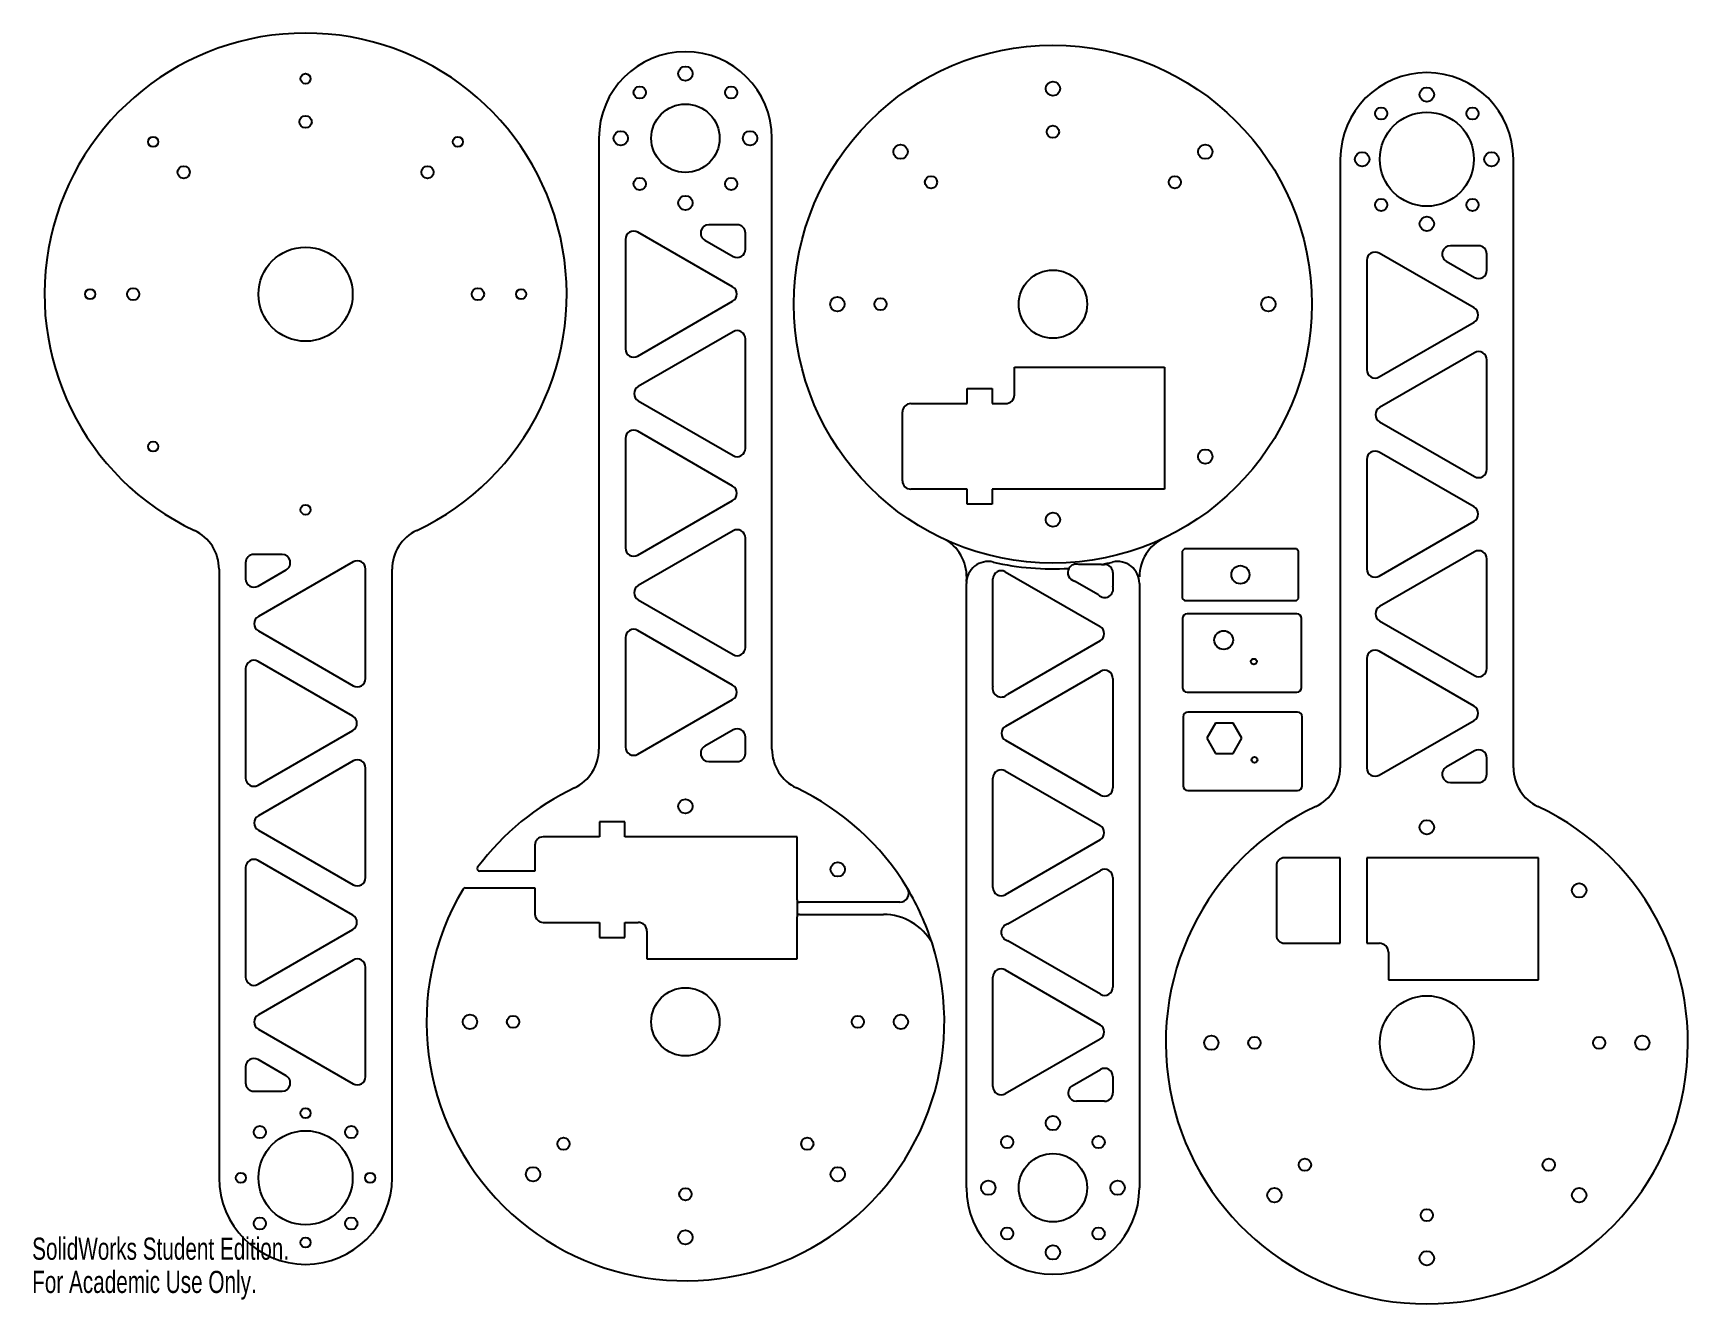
# Model space of a CAD drawing. Extents: x 0 to 0.384, y -0.001 to 0.294.
import ezdxf

# ---------------------------------------------------------------- set-up
doc = ezdxf.new("R2010")
doc.units = 0
doc.layers.get('0').update_dxf_attribs({"linetype": 'CONTINUOUS'})
doc.styles.add('SLDTEXTSTYLE0', font='TXT', dxfattribs={"width": 0.7})

msp = doc.modelspace()

# ---------------------------------------------------------------- linework, layer by layer
at = {"color": 7, "linetype": 'CONTINUOUS'}
for p, q in [((0.1315059823, 0.2693939358), (0.1315059823, 0.1276394873)), ((0.1716659827, 0.1276394873), (0.1716659827, 0.2693939358)), ((0.3035435005, 0.2645308311), (0.3035435005, 0.1233293424)), ((0.3437035008, 0.1233293424), (0.3437035008, 0.2645308311)), ((0.1376659827, 0.2459298372), (0.1376659827, 0.220526427)), ((0.1625459821, 0.2348908931), (0.1405459823, 0.2475925982)), ((0.1635859826, 0.2493139356), (0.1570500842, 0.2493139356)), ((0.1655059823, 0.2436204403), (0.1655059823, 0.2473939359)), ((0.1560900843, 0.2457311749), (0.1626259827, 0.2419576644)), ((0.3345835003, 0.2300277884), (0.3125835004, 0.2427294935)), ((0.3356235007, 0.244450831), (0.3290876023, 0.244450831)), ((0.3375435005, 0.2387573357), (0.3375435005, 0.2425308312)), ((0.3097035008, 0.2410667325), (0.3097035008, 0.2156633224)), ((0.3281276024, 0.2408680703), (0.3346635009, 0.2370945598)), ((0.1405459823, 0.2188636511), (0.1625459821, 0.2315653562)), ((0.3125835004, 0.2140005465), (0.3345835003, 0.2267022516)), ((0.1626259827, 0.2244985997), (0.1406259829, 0.2117968946)), ((0.1655059823, 0.1974324137), (0.1655059823, 0.2228358238)), ((0.3346635009, 0.2196354951), (0.312663501, 0.20693379)), ((0.2279357665, 0.2163176938), (0.2627757665, 0.2163176938)), ((0.2279357665, 0.2098976938), (0.2279357665, 0.2163176938)), ((0.2627757665, 0.2163176938), (0.2627757665, 0.1879776938)), ((0.3375435005, 0.192569309), (0.3375435005, 0.2179727192)), ((0.2169357665, 0.2113176938), (0.2227757665, 0.2113176938)), ((0.2169357665, 0.2078176938), (0.2169357665, 0.2113176938)), ((0.2227757665, 0.2113176938), (0.2227757665, 0.2078176938)), ((0.1406259829, 0.2084713578), (0.1626259827, 0.1957696378)), ((0.2038557665, 0.2078176938), (0.2169357665, 0.2078176938)), ((0.2227757665, 0.2078176938), (0.2258557665, 0.2078176938)), ((0.2019357665, 0.1898976938), (0.2019357665, 0.2058976938)), ((0.312663501, 0.2036082531), (0.3346635009, 0.1909065331)), ((0.1376659827, 0.1997418105), (0.1376659827, 0.1743384003)), ((0.1625459821, 0.1887028738), (0.1405459823, 0.2014045864)), ((0.3345835003, 0.1838397692), (0.3125835004, 0.1965414818)), ((0.3097035008, 0.1948787059), (0.3097035008, 0.1694752957)), ((0.1405459823, 0.1726756319), (0.1625459821, 0.185377337)), ((0.2169357665, 0.1879776938), (0.2038557665, 0.1879776938)), ((0.2169357665, 0.1844776938), (0.2169357665, 0.1879776938)), ((0.2227757665, 0.1844776938), (0.2169357665, 0.1844776938)), ((0.2227757665, 0.1879776938), (0.2227757665, 0.1844776938)), ((0.2627757665, 0.1879776938), (0.2227757665, 0.1879776938)), ((0.3125835004, 0.1678125273), (0.3345835003, 0.1805142324)), ((0.1626259827, 0.1783105731), (0.1406259829, 0.165608868)), ((0.1655059823, 0.1512443944), (0.1655059823, 0.1766478046)), ((0.0579828866, 0.1728341089), (0.0514469882, 0.1728341089)), ((0.2673761889, 0.1741280179), (0.2668761889, 0.1736280178)), ((0.2668761889, 0.1736280178), (0.2668761889, 0.1626280178)), ((0.2933761885, 0.1741280179), (0.2673761889, 0.1741280179)), ((0.2938761896, 0.1736280178), (0.2933761885, 0.1741280179)), ((0.2938761896, 0.1626280178), (0.2938761896, 0.1736280178)), ((0.3346635009, 0.1734474684), (0.312663501, 0.1607457633)), ((0.0433669882, 0.1694079408), (0.0433669882, 0.0282064521)), ((0.0495269885, 0.1709141092), (0.0495269885, 0.1671406025)), ((0.0524069881, 0.1654778341), (0.0589428865, 0.1692513371)), ((0.0744869886, 0.1711127752), (0.0524869887, 0.1584110701)), ((0.0773669881, 0.1440465966), (0.0773669881, 0.1694500068)), ((0.0835269885, 0.0282064521), (0.0835269885, 0.1694079408)), ((0.2481516391, 0.170525352), (0.2428798681, 0.170525352)), ((0.2481516391, 0.170525352), (0.2488557665, 0.170525352)), ((0.3375435005, 0.1463812898), (0.3375435005, 0.1717847)), ((0.2167757665, 0.0258976938), (0.2167757665, 0.166111507)), ((0.2229357665, 0.1422978385), (0.2229357665, 0.1671412504)), ((0.2258157665, 0.1688040192), (0.2478157665, 0.1561023132)), ((0.2474107922, 0.1634490805), (0.2418448423, 0.1666625832)), ((0.2507757665, 0.168605352), (0.2507757665, 0.1653918493)), ((0.2569357665, 0.166111507), (0.2569357665, 0.0258976938)), ((0.1406259829, 0.1622833311), (0.1626259827, 0.149581626)), ((0.2668761889, 0.1626280178), (0.2673761889, 0.1621280178)), ((0.2673761889, 0.1621280178), (0.2933761885, 0.1621280178)), ((0.2933761885, 0.1621280178), (0.2938761896, 0.1626280178)), ((0.2669044197, 0.1579574927), (0.2669044197, 0.1419574918)), ((0.2934844194, 0.1590374916), (0.2679844198, 0.1590374916)), ((0.2945644202, 0.1419574918), (0.2945644202, 0.1579574927)), ((0.0524869887, 0.1550855333), (0.0744869886, 0.1423838282)), ((0.1625459821, 0.1425148546), (0.1405459823, 0.1552165597)), ((0.312663501, 0.1574202265), (0.3346635009, 0.1447185214)), ((0.1376659827, 0.1535537913), (0.1376659827, 0.1281503811)), ((0.2478157665, 0.1527767757), (0.2263007407, 0.1403550698)), ((0.3345835003, 0.13765175), (0.3125835004, 0.1503534551)), ((0.0495269885, 0.1463559935), (0.0495269885, 0.1209525833)), ((0.0744069879, 0.1353170568), (0.0524069881, 0.1480187619)), ((0.3097035008, 0.1486906867), (0.3097035008, 0.1232872765)), ((0.2258957665, 0.1330083025), (0.2478957665, 0.1457100084)), ((0.2507757665, 0.1440472396), (0.2507757665, 0.1186438278)), ((0.1405459823, 0.1264876127), (0.1625459821, 0.1391893178)), ((0.2679844198, 0.1408774918), (0.2934844194, 0.1408774918)), ((0.2670590725, 0.1351705953), (0.2670590725, 0.1191705944)), ((0.2936390722, 0.1362505942), (0.2681390726, 0.1362505942)), ((0.294719073, 0.1191705944), (0.294719073, 0.1351705953)), ((0.0524069881, 0.1192898148), (0.0744069879, 0.1319915199)), ((0.1626259827, 0.1321225538), (0.1560900843, 0.1283490508)), ((0.2746067997, 0.1336905942), (0.2725745267, 0.1301705945)), ((0.2786713456, 0.1336905942), (0.2746067997, 0.1336905942)), ((0.2807036182, 0.1301705945), (0.2786713456, 0.1336905942)), ((0.3125835004, 0.121624508), (0.3345835003, 0.1343262131)), ((0.1655059823, 0.1266862787), (0.1655059823, 0.1304597854)), ((0.2478957665, 0.116981059), (0.2258957665, 0.1296827649)), ((0.2725745267, 0.1301705945), (0.2746067997, 0.1266505947)), ((0.2786713456, 0.1266505947), (0.2807036182, 0.1301705945)), ((0.3346635009, 0.1272594492), (0.3281276024, 0.1234859462)), ((0.0744869886, 0.124924756), (0.0524869887, 0.1122230509)), ((0.0773669881, 0.0978585774), (0.0773669881, 0.1232619876)), ((0.1570500842, 0.124766279), (0.1635859826, 0.124766279)), ((0.2746067997, 0.1266505947), (0.2786713456, 0.1266505947)), ((0.3375435005, 0.1218231741), (0.3375435005, 0.1255966808)), ((0.2229357665, 0.095549817), (0.2229357665, 0.1209532288)), ((0.2258157665, 0.1226159976), (0.2478157665, 0.1099142917)), ((0.3290876023, 0.1199031743), (0.3356235007, 0.1199031743)), ((0.2681390726, 0.1180905943), (0.2936390722, 0.1180905943)), ((0.0524869887, 0.1088975141), (0.0744869886, 0.0961958015)), ((0.1375059824, 0.110813938), (0.1316659817, 0.110813938)), ((0.1316659817, 0.110813938), (0.1316659817, 0.1073139384)), ((0.1375059824, 0.1073139384), (0.1375059824, 0.110813938)), ((0.116665983, 0.1053939387), (0.116665983, 0.0993139371)), ((0.1316659817, 0.1073139384), (0.1185859827, 0.1073139384)), ((0.1775059824, 0.1073139384), (0.1375059824, 0.1073139384)), ((0.1775059824, 0.0927226915), (0.1775059824, 0.1073139384)), ((0.2478157665, 0.1065887541), (0.2258157665, 0.0938870482)), ((0.0495269885, 0.1001679742), (0.0495269885, 0.074764564)), ((0.0744069879, 0.0891290301), (0.0524069881, 0.1018307501)), ((0.2887035011, 0.100530834), (0.2887035011, 0.0845308333)), ((0.3035435005, 0.1024508338), (0.2906235008, 0.1024508338)), ((0.3035435005, 0.0826108336), (0.3035435005, 0.1024508338)), ((0.3495435006, 0.1024508338), (0.3097035008, 0.1024508338)), ((0.3097035008, 0.1024508338), (0.3097035008, 0.0826108336)), ((0.3495435006, 0.0741108331), (0.3495435006, 0.1024508338)), ((0.116665983, 0.0993139371), (0.1038366382, 0.0993139371)), ((0.2263807407, 0.0871002809), (0.2478957665, 0.0995219869)), ((0.2507757665, 0.0978592181), (0.2507757665, 0.0724558062)), ((0.1004978245, 0.0954739376), (0.116665983, 0.0954739376)), ((0.116665983, 0.0954739376), (0.116665983, 0.0893939379)), ((0.1775059824, 0.0927226915), (0.1775059824, 0.0887226909)), ((0.1775059824, 0.0789739377), (0.1775059824, 0.0887226909)), ((0.2013277685, 0.0921426918), (0.1780859822, 0.0921426918)), ((0.1780859822, 0.0893026907), (0.197544982, 0.0893026907)), ((0.0524069881, 0.0731017882), (0.0744069879, 0.0858034933)), ((0.1185859827, 0.0874739382), (0.1316659817, 0.0874739382)), ((0.1316659817, 0.0874739382), (0.1316659817, 0.0839739367)), ((0.1375059824, 0.0839739367), (0.1375059824, 0.0874739382)), ((0.1375059824, 0.0874739382), (0.1405859826, 0.0874739382)), ((0.1426659826, 0.0853939373), (0.1426659826, 0.0789739377)), ((0.1316659817, 0.0839739367), (0.1375059824, 0.0839739367)), ((0.2478957665, 0.0707930375), (0.2263807407, 0.0832147434)), ((0.2906235008, 0.0826108336), (0.3035435005, 0.0826108336)), ((0.3097035008, 0.0826108336), (0.3126235007, 0.0826108336)), ((0.0744869886, 0.0787367368), (0.0524869887, 0.0660350317)), ((0.0773669881, 0.0516705507), (0.0773669881, 0.0770739609)), ((0.1426659826, 0.0789739377), (0.1775059824, 0.0789739377)), ((0.3147035007, 0.0805308326), (0.3147035007, 0.0741108331)), ((0.2229357665, 0.0493617955), (0.2229357665, 0.0747652073)), ((0.2258157665, 0.0764279761), (0.2478157665, 0.0637262702)), ((0.3147035007, 0.0741108331), (0.3495435006, 0.0741108331)), ((0.0524869887, 0.0627094948), (0.0744869886, 0.0500077897)), ((0.2478157665, 0.0604007326), (0.2258157665, 0.0476990267)), ((0.0495269885, 0.0539799476), (0.0495269885, 0.050206452)), ((0.0589428865, 0.051869213), (0.0524069881, 0.0556427235)), ((0.2413598681, 0.0495604626), (0.2478957665, 0.0533339653)), ((0.2507757665, 0.0516711965), (0.2507757665, 0.0478976938)), ((0.0514469882, 0.0482864523), (0.0579828866, 0.0482864523)), ((0.2488557665, 0.0459776938), (0.2423198681, 0.0459776938))]:
    msp.add_line(p, q, dxfattribs=at)
for centre, radius in [((0.2368557665, 0.2308976938), 0.06008), ((0.0634469883, 0.2832064504), 0.00117), ((0.1515859825, 0.2843939375), 0.0016700000000001), ((0.1409793808, 0.2800005393), 0.00142), ((0.1621925842, 0.2800005393), 0.00142), ((0.2368557665, 0.2808976938), 0.0016699999999999), ((0.3236235006, 0.2795308329), 0.00167), ((0.1515859825, 0.2693939375), 0.00792), ((0.3130168989, 0.2751374346), 0.00142), ((0.3342301023, 0.2751374346), 0.00142), ((0.0634469883, 0.2732064504), 0.00142), ((0.3236235006, 0.2645308329), 0.01092), ((0.0280916493, 0.2685617894), 0.00117), ((0.0988023274, 0.2685617894), 0.00117), ((0.1365859825, 0.2693939375), 0.0016699999999999), ((0.1665859825, 0.2693939375), 0.0016700000000001), ((0.2368557665, 0.2708976938), 0.00142), ((0.2015004274, 0.2662530329), 0.00167), ((0.2722111055, 0.2662530329), 0.0016699999999999), ((0.3086235006, 0.2645308329), 0.00167), ((0.3386235006, 0.2645308329), 0.00167), ((0.0351627171, 0.2614907216), 0.00142), ((0.0917312596, 0.2614907216), 0.00142), ((0.1409793808, 0.2587873358), 0.00142), ((0.1621925842, 0.2587873358), 0.00142), ((0.2085714952, 0.2591819651), 0.00142), ((0.2651400377, 0.2591819651), 0.00142), ((0.1515859825, 0.2543939375), 0.00167), ((0.3130168989, 0.2539242312), 0.00142), ((0.3342301023, 0.2539242312), 0.00142), ((0.3236235006, 0.2495308329), 0.00167), ((0.0634469883, 0.2332064504), 0.01092), ((0.2368557665, 0.2308976938), 0.00792), ((0.0134469883, 0.2332064504), 0.00117), ((0.0234469883, 0.2332064504), 0.00142), ((0.1034469883, 0.2332064504), 0.00142), ((0.1134469883, 0.2332064504), 0.00117), ((0.1868557665, 0.2308976938), 0.00167), ((0.1968557665, 0.2308976938), 0.00142), ((0.2868557665, 0.2308976938), 0.00167), ((0.0280916493, 0.1978511113), 0.00117), ((0.2722111055, 0.1955423548), 0.00167), ((0.0634469883, 0.1832064504), 0.00117), ((0.2368557665, 0.1808976938), 0.00167), ((0.2803761889, 0.1681280178), 0.0021), ((0.2764844197, 0.1529574917), 0.00217), ((0.2834844197, 0.1479574917), 0.00067), ((0.2836390725, 0.1251705943), 0.00067), ((0.1515859825, 0.1143939375), 0.00167), ((0.3236235006, 0.1095308329), 0.00167), ((0.1869413216, 0.0997492766), 0.00167), ((0.3589788397, 0.094886172), 0.00167), ((0.1515859825, 0.0643939375), 0.00792), ((0.3236235006, 0.0595308329), 0.01092), ((0.1015859825, 0.0643939375), 0.00167), ((0.1115859825, 0.0643939375), 0.00142), ((0.1915859825, 0.0643939375), 0.00142), ((0.2015859825, 0.0643939375), 0.00167), ((0.2736235006, 0.0595308329), 0.00167), ((0.2836235006, 0.0595308329), 0.00142), ((0.3636235006, 0.0595308329), 0.00142), ((0.3736235006, 0.0595308329), 0.00167), ((0.0634469883, 0.0432064504), 0.00117), ((0.2368557665, 0.0408976938), 0.00167), ((0.0528403866, 0.0388130521), 0.00142), ((0.0634469883, 0.0282064504), 0.01092), ((0.07405359, 0.0388130521), 0.00142), ((0.1233017113, 0.0361096663), 0.00142), ((0.1798702537, 0.0361096663), 0.00142), ((0.2262491647, 0.0365042956), 0.00142), ((0.2474623682, 0.0365042956), 0.00142), ((0.2368557665, 0.0258976938), 0.00792), ((0.2953392294, 0.0312465617), 0.00142), ((0.3519077719, 0.0312465617), 0.00142), ((0.0484469883, 0.0282064504), 0.00117), ((0.0784469883, 0.0282064504), 0.00117), ((0.1162306434, 0.0290385985), 0.00167), ((0.1869413216, 0.0290385985), 0.00167), ((0.2218557665, 0.0258976938), 0.00167), ((0.2518557665, 0.0258976938), 0.00167), ((0.1515859825, 0.0243939375), 0.00142), ((0.2882681616, 0.0241754938), 0.00167), ((0.3589788397, 0.0241754938), 0.00167), ((0.3236235006, 0.0195308329), 0.00142), ((0.0528403866, 0.0175998486), 0.00142), ((0.07405359, 0.0175998486), 0.00142), ((0.1515859825, 0.0143939375), 0.00167), ((0.2262491647, 0.0152910921), 0.00142), ((0.2474623682, 0.0152910921), 0.00142), ((0.0634469883, 0.0132064504), 0.00117), ((0.2368557665, 0.0108976938), 0.00167), ((0.3236235006, 0.0095308329), 0.00167)]:
    msp.add_circle(centre, radius, dxfattribs=at)
for centre, radius, start, end in [((0.0634469883, 0.2332064504), 0.06058, 295.184336534, 244.815663466), ((0.1515859825, 0.2693939375), 0.02008, 0, 180), ((0.3236235006, 0.2645308329), 0.02008, 0, 180), ((0.1395859825, 0.2459298359), 0.00192, 60, 180), ((0.1570500841, 0.2473939375), 0.00192, 90, 240), ((0.1635859825, 0.2473939375), 0.00192, 0, 90), ((0.1635859825, 0.2436204348), 0.00192, 240, 0), ((0.3116235006, 0.2410667313), 0.00192, 60, 180), ((0.3290876022, 0.2425308329), 0.00192, 90, 240), ((0.3356235006, 0.2425308329), 0.00192, 0, 90), ((0.3356235006, 0.2387573302), 0.00192, 240, 0), ((0.1615859825, 0.23322813), 0.00192, 300, 60), ((0.3336235006, 0.2283650254), 0.00192, 300, 60), ((0.1635859825, 0.2228358252), 0.00192, 0, 120), ((0.1395859825, 0.2205264241), 0.00192, 180, 300), ((0.3356235006, 0.2179727205), 0.00192, 0, 120), ((0.3116235006, 0.2156633194), 0.00192, 180, 300), ((0.1415859825, 0.2101341192), 0.00192, 120, 240), ((0.2038557665, 0.2058976938), 0.00192, 90, 180), ((0.2258557665, 0.2098976938), 0.00208, 270, 0), ((0.3136235006, 0.2052710146), 0.00192, 120, 240), ((0.1395859825, 0.1997418144), 0.00192, 60, 180), ((0.1635859825, 0.1974324133), 0.00192, 240, 0), ((0.3116235006, 0.1948787098), 0.00192, 60, 180), ((0.3356235006, 0.1925693087), 0.00192, 240, 0), ((0.1615859825, 0.1870401085), 0.00192, 300, 60), ((0.2038557665, 0.1898976938), 0.00192, 180, 270), ((0.3336235006, 0.1821770038), 0.00192, 300, 60), ((0.0334469883, 0.1694079394), 0.00992, 0, 64.815663466), ((0.0934469883, 0.1694079394), 0.00992, 115.184336534, 180), ((0.1635859825, 0.1766478036), 0.00192, 0, 120), ((0.0514469883, 0.1709141085), 0.00192, 90, 180), ((0.0579828867, 0.1709141085), 0.00192, 300, 90), ((0.1395859825, 0.1743384025), 0.00192, 180, 300), ((0.2068557665, 0.1676521406), 0.01, 354.6265824085, 57.9071916598), ((0.2668557665, 0.1676521406), 0.00992, 115.3769335252, 180), ((0.3356235006, 0.171784699), 0.00192, 0, 120), ((0.0754469883, 0.1694500069), 0.00192, 0, 120), ((0.2218557665, 0.166111507), 0.00508, 76.9639597079, 180), ((0.2248557665, 0.1671412504), 0.00192, 60, 180), ((0.2368557665, 0.2308976938), 0.0614200000000001, 256.9639597079, 273.4757543866), ((0.2423198681, 0.168605352), 0.002, 150.4843903727, 256.2602047083), ((0.2423198681, 0.168605352), 0.002, 73.7397952917, 150.4843903727), ((0.2368557665, 0.2308976938), 0.06142, 280.5977039746, 283.0360402921), ((0.2488557665, 0.168605352), 0.00192, 0, 90), ((0.2518557665, 0.166111507), 0.00508, 0, 103.0360402921), ((0.3116235006, 0.1694752979), 0.00192, 180, 300), ((0.0514469883, 0.1671406058), 0.00192, 180, 300), ((0.1415859825, 0.1639460977), 0.00192, 120, 240), ((0.2068557665, 0.1676521406), 0.01, 352.7477531349, 353.6449700993), ((0.2488557665, 0.1648318493), 0.002, 223.7397952917, 16.2602047083), ((0.0534469883, 0.156748301), 0.00192, 120, 240), ((0.2679844197, 0.1579574917), 0.00108, 90, 180), ((0.2934844197, 0.1579574917), 0.00108, 0, 90), ((0.3136235006, 0.1590829931), 0.00192, 120, 240), ((0.1395859825, 0.1535537929), 0.00192, 60, 180), ((0.2468557665, 0.1544395445), 0.00192, 300, 60), ((0.1635859825, 0.1512443918), 0.00192, 240, 0), ((0.3116235006, 0.1486906882), 0.00192, 60, 180), ((0.0514469883, 0.1463559961), 0.00192, 60, 180), ((0.2488557665, 0.1440472396), 0.00192, 0, 120), ((0.3356235006, 0.1463812871), 0.00192, 240, 0), ((0.0754469883, 0.144046595), 0.00192, 240, 0), ((0.1615859825, 0.1408520869), 0.00192, 300, 60), ((0.2248557665, 0.1417378385), 0.002, 163.7397952917, 316.2602047083), ((0.2679844197, 0.1419574917), 0.00108, 180, 270), ((0.2934844197, 0.1419574917), 0.00108, 270, 0), ((0.0734469883, 0.1336542902), 0.00192, 300, 60), ((0.2681390725, 0.1351705943), 0.00108, 90, 180), ((0.2936390725, 0.1351705943), 0.00108, 0, 90), ((0.3336235006, 0.1359889823), 0.00192, 300, 60), ((0.1635859825, 0.1304597821), 0.00192, 0, 120), ((0.2268557665, 0.1313455337), 0.00192, 120, 240), ((0.1215859825, 0.1276394907), 0.00992, 295.3769335252, 0), ((0.1395859825, 0.128150381), 0.00192, 180, 300), ((0.1570500841, 0.1266862794), 0.00192, 120, 270), ((0.1815859825, 0.1276394907), 0.00992, 180, 244.6230664748), ((0.3356235006, 0.1255966775), 0.00192, 0, 120), ((0.0754469883, 0.1232619853), 0.00192, 0, 120), ((0.1635859825, 0.1266862794), 0.00192, 270, 0), ((0.2936235006, 0.1233293439), 0.00992, 295.184336534, 0), ((0.3116235006, 0.1232872764), 0.00192, 180, 300), ((0.3290876022, 0.1218231748), 0.00192, 120, 270), ((0.3536235006, 0.1233293439), 0.00992, 180, 244.815663466), ((0.0514469883, 0.1209525843), 0.00192, 180, 300), ((0.2248557665, 0.1209532288), 0.00192, 60, 180), ((0.2681390725, 0.1191705943), 0.00108, 180, 270), ((0.2936390725, 0.1191705943), 0.00108, 270, 0), ((0.3356235006, 0.1218231748), 0.00192, 270, 0), ((0.1515859825, 0.0643939375), 0.06008, 115.3769335252, 143.3704635026), ((0.1515859825, 0.0643939375), 0.06008, 30.9499331766, 64.6230664748), ((0.2488557665, 0.1186438278), 0.00192, 240, 0), ((0.0534469883, 0.1105602794), 0.00192, 120, 240), ((0.3236235006, 0.0595308329), 0.06058, 115.184336534, 64.815663466), ((0.2468557665, 0.1082515229), 0.00192, 300, 60), ((0.1185859825, 0.1053939375), 0.00192, 90, 180), ((0.0514469883, 0.1001679746), 0.00192, 60, 180), ((0.103836637, 0.0998939375), 0.00058, 143.3704635026, 270), ((0.2906235006, 0.1005308329), 0.00192, 90, 180), ((0.0754469883, 0.0978585735), 0.00192, 240, 0), ((0.2488557665, 0.0978592181), 0.00192, 0, 120), ((0.1515859825, 0.0643939375), 0.06008, 149.1624933991, 17.7374538246), ((0.1004978234, 0.0948939375), 0.00058, 90, 149.1624933991), ((0.1780859825, 0.0927226914), 0.00058, 180, 270), ((0.2013277702, 0.0942226914), 0.00208, 270, 30.9499331766), ((0.1515859825, 0.0643939375), 0.06008, 17.7374538246, 30.9499331766), ((0.2248557665, 0.095549817), 0.00192, 180, 300), ((0.0734469883, 0.0874662687), 0.00192, 300, 60), ((0.1185859825, 0.0893939375), 0.00192, 180, 270), ((0.1780859825, 0.0887226914), 0.00058, 90, 180), ((0.1975449825, 0.0763939375), 0.0129087538267963, 29.2308016464, 90), ((0.1405859825, 0.0853939375), 0.00208, 0, 90), ((0.2268557665, 0.0851575122), 0.002, 103.7397952917, 256.2602047083), ((0.2906235006, 0.0845308329), 0.00192, 180, 270), ((0.3126235006, 0.0805308329), 0.00208, 0, 90), ((0.0754469883, 0.0770739638), 0.00192, 0, 120), ((0.0514469883, 0.0747645627), 0.00192, 180, 300), ((0.2248557665, 0.0747652073), 0.00192, 60, 180), ((0.2488557665, 0.0724558062), 0.00192, 240, 0), ((0.0534469883, 0.0643722579), 0.00192, 120, 240), ((0.2468557665, 0.0620635014), 0.00192, 300, 60), ((0.0514469883, 0.053979953), 0.00192, 60, 180), ((0.0514469883, 0.0502064504), 0.00192, 180, 270), ((0.0579828867, 0.0502064504), 0.00192, 270, 60), ((0.0754469883, 0.051670552), 0.00192, 240, 0), ((0.2488557665, 0.0516711965), 0.00192, 0, 120), ((0.2248557665, 0.0493617955), 0.00192, 180, 300), ((0.2423198681, 0.0478976938), 0.00192, 120, 270), ((0.2488557665, 0.0478976938), 0.00192, 270, 0), ((0.0634469883, 0.0282064504), 0.02008, 180, 0), ((0.2368557665, 0.0258976938), 0.02008, 180, 0)]:
    msp.add_arc(centre, radius, start, end, dxfattribs=at)

# ---------------------------------------------------------------- texts
at = {"color": 7, "linetype": 'CONTINUOUS', "char_height": 0.0051381, "attachment_point": 1, "style": 'SLDTEXTSTYLE0'}
for s, insert in [('SolidWorks Student Edition.', (0, 0.014330509)), ('For Academic Use Only.', (0, 0.006623359))]:
    msp.add_mtext(s, dxfattribs=dict(at, insert=insert))

doc.saveas('drawing.dxf')
